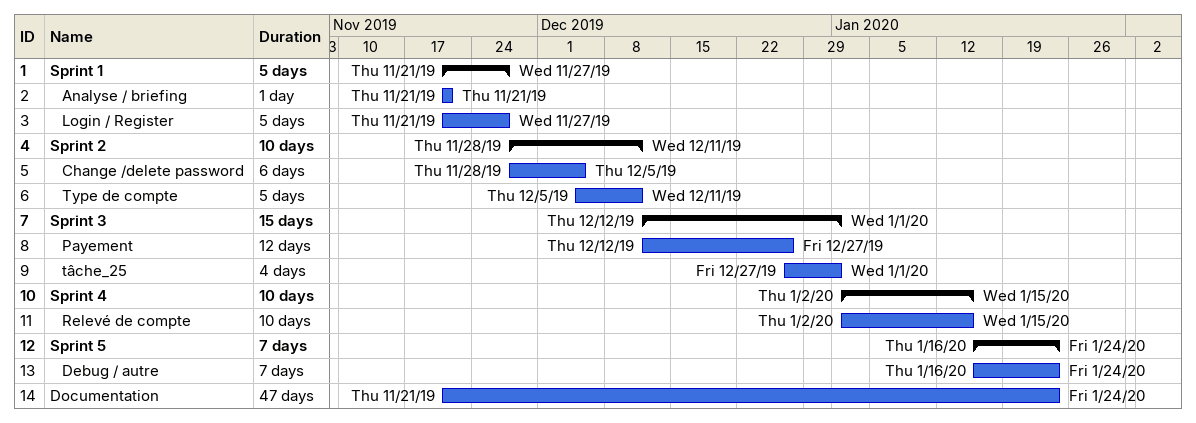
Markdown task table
| ID | Level | Task | Duration | Start | Finish |
|---|---|---|---|---|---|
| 1 | 1 | **Sprint 1** | 5d | 2019-11-21 | 2019-11-27 |
| 2 | 2 | Analyse / briefing | 1d | 2019-11-21 | 2019-11-21 |
| 3 | 2 | Login / Register | 5d | 2019-11-21 | 2019-11-27 |
| 4 | 1 | **Sprint 2** | 10d | 2019-11-28 | 2019-12-11 |
| 5 | 2 | Change /delete password | 6d | 2019-11-28 | 2019-12-05 |
| 6 | 2 | Type de compte | 5d | 2019-12-05 | 2019-12-11 |
| 7 | 1 | **Sprint 3** | 15d | 2019-12-12 | 2020-01-01 |
| 8 | 2 | Payement | 12d | 2019-12-12 | 2019-12-27 |
| 9 | 2 | tâche_25 | 4d | 2019-12-27 | 2020-01-01 |
| 10 | 1 | **Sprint 4** | 10d | 2020-01-02 | 2020-01-15 |
| 11 | 2 | Relevé de compte | 10d | 2020-01-02 | 2020-01-15 |
| 12 | 1 | **Sprint 5** | 7d | 2020-01-16 | 2020-01-24 |
| 13 | 2 | Debug / autre | 7d | 2020-01-16 | 2020-01-24 |
| 14 | 1 | Documentation | 47d | 2019-11-21 | 2020-01-24 |
